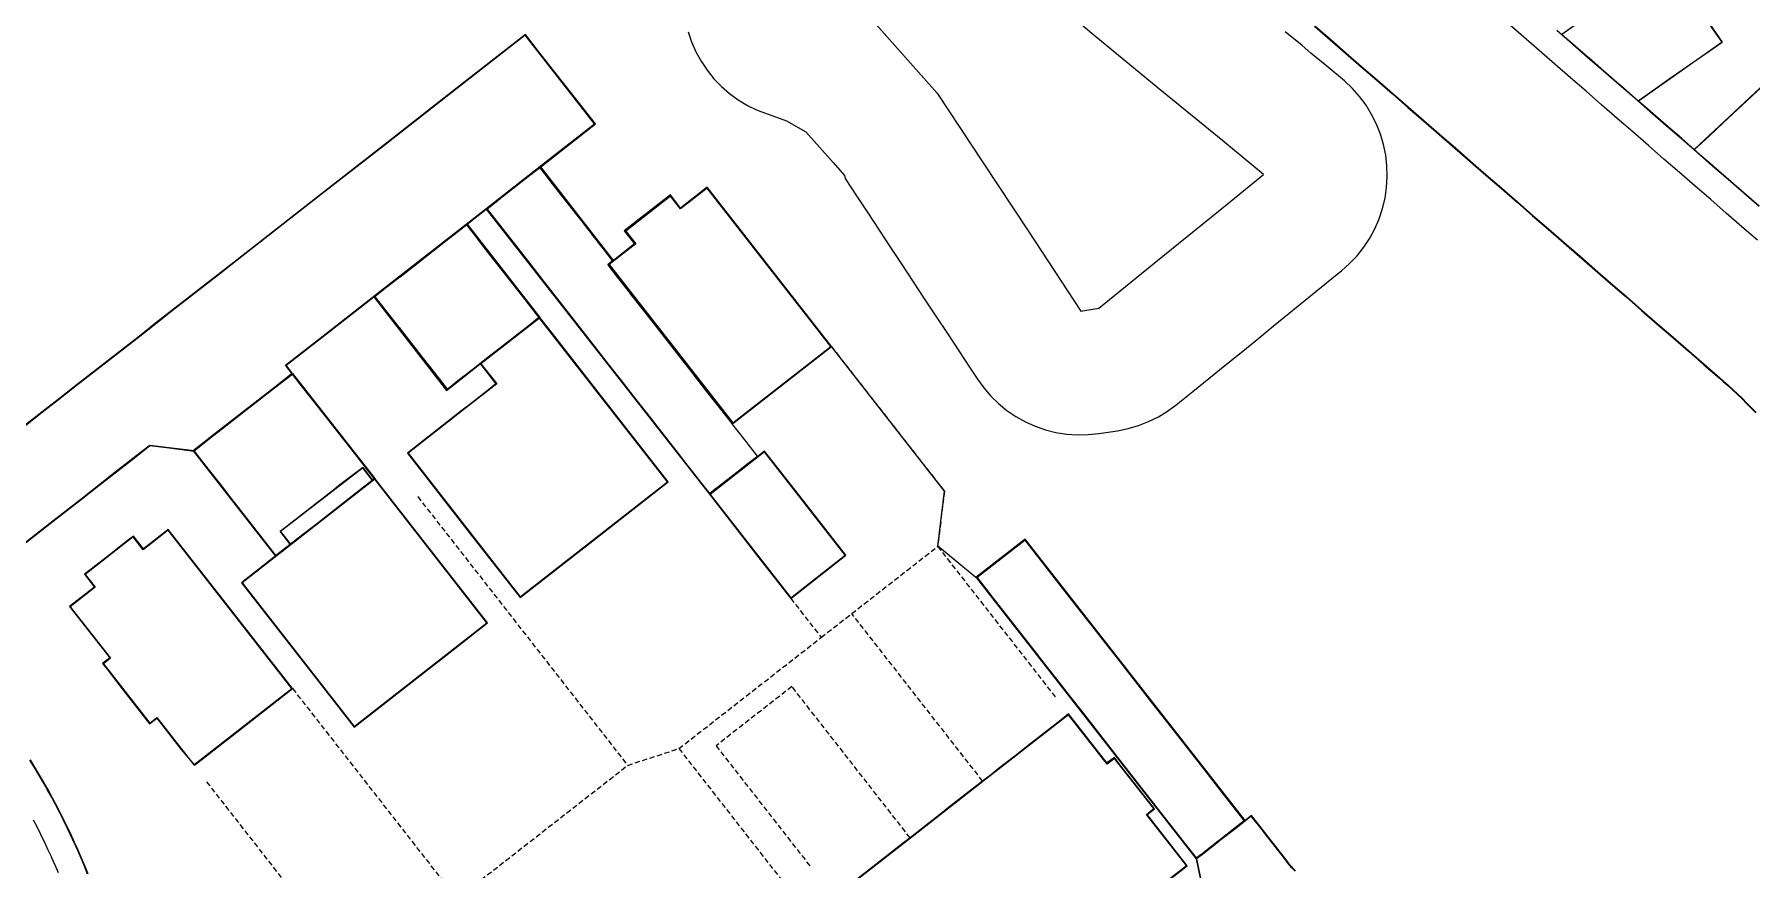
# Model space of a CAD drawing. Header units: metres. Extents: x 337936 to 338461, y 373266 to 374024.
# Drawn here: x 338023.1 to 338106.2, y 373785.3 to 373825.8 of the extents above; entities that cross this region are included whole.
import ezdxf

# ---------------------------------------------------------------- set-up
doc = ezdxf.new("R2010")
doc.units = ezdxf.units.M
doc.linetypes.add('DASHED2', pattern=[0.375, 0.25, -0.125])
for name, color, linetype in [('3D_LINES', 4, 'Continuous'), ('PLOTS EXTERNAL LEVEL', 3, 'Continuous'), ('PLOTS FFL', 1, 'Continuous')]:
    doc.layers.add(name, color=color, linetype=linetype)
doc.layers.add('GARAGES FFL', color=150, linetype='Continuous', lineweight=0)

msp = doc.modelspace()

# ---------------------------------------------------------------- linework, layer by layer
at = {"layer": '3D_LINES', "linetype": 'Continuous'}
for points in [[(338097.049, 373825.814, 33.684), (338102.099, 373829.37, 33.797), (338104.82, 373825.439, 33.797), (338100.771, 373822.578, 33.73)], [(338020.327, 373799.409, 34.247), (338023.81, 373802.13, 34.089), (338024.598, 373802.746, 34.053), (338025.386, 373803.361, 34.018), (338026.174, 373803.977, 33.984), (338026.962, 373804.593, 33.953), (338027.75, 373805.208, 33.923), (338028.538, 373805.824, 33.895), (338028.652, 373805.913, 33.891), (338029.719, 373805.782, 33.89), (338030.676, 373805.664, 33.889), (338030.758, 373805.654, 33.889), (338031.493, 373806.229, 33.867), (338031.534, 373806.261, 33.866), (338032.322, 373806.877, 33.843), (338033.11, 373807.492, 33.823), (338033.898, 373808.108, 33.804), (338034.686, 373808.724, 33.787), (338035.481, 373809.345, 33.771), (338035.537, 373809.388, 33.77), (338035.39, 373809.576, 33.765), (338035.326, 373809.658, 33.761), (338035.229, 373809.782, 33.757), (338036.032, 373810.41, 33.743), (338036.82, 373811.025, 33.731), (338040.76, 373814.104, 33.668), (338044.7, 373817.182, 33.606), (338047.852, 373819.645, 33.557), (338050.197, 373821.476, 33.52), (338050.197, 373821.476, 33.52), (338047.42, 373825.03, 33.407), (338046.841, 373825.771, 33.383), (338043.135, 373822.875, 33.442), (338039.983, 373820.413, 33.492), (338036.831, 373817.95, 33.541), (338032.891, 373814.872, 33.603), (338032.103, 373814.256, 33.617), (338031.315, 373813.64, 33.632), (338030.527, 373813.025, 33.648), (338029.739, 373812.409, 33.667), (338028.951, 373811.793, 33.687), (338028.163, 373811.178, 33.708), (338027.375, 373810.562, 33.732), (338026.587, 373809.946, 33.757), (338025.799, 373809.331, 33.783), (338025.011, 373808.715, 33.812), (338024.223, 373808.099, 33.842), (338023.435, 373807.484, 33.873), (338022.647, 373806.868, 33.906)], [(338084.151, 373785.286, 34.032), (338084.021, 373785.425, 34.035), (338083.981, 373785.468, 34.036), (338083.899, 373785.568, 34.039), (338083.779, 373785.714, 34.042), (338083.695, 373785.817, 34.045), (338083.066, 373786.622, 34.066), (338083.053, 373786.639, 34.067), (338082.435, 373787.43, 34.088), (338082.013, 373787.969, 34.103), (338081.706, 373787.729, 34.099), (338071.06, 373801.358, 33.901), (338068.667, 373799.496, 33.974), (338066.829, 373801.015, 33.6), (338067.149, 373803.679, 33.4), (338061.669, 373810.689, 33.525), (338055.649, 373818.399, 33.525), (338054.366, 373817.397, 33.513), (338053.879, 373818.03, 33.547), (338051.631, 373816.293, 33.514), (338052.129, 373815.662, 33.492), (338051.108, 373814.85, 33.482), (338047.593, 373819.386, 33.561), (338050.236, 373821.472, 33.52), (338047.44, 373825.045, 33.407), (338046.845, 373825.806, 33.383), (338043.12, 373822.895, 33.442), (338039.968, 373820.432, 33.492), (338036.816, 373817.97, 33.541), (338032.876, 373814.892, 33.603), (338032.087, 373814.276, 33.617), (338031.299, 373813.66, 33.632), (338030.511, 373813.044, 33.648), (338029.723, 373812.429, 33.667), (338028.935, 373811.813, 33.687), (338028.147, 373811.197, 33.708), (338027.359, 373810.582, 33.732), (338026.571, 373809.966, 33.757), (338025.783, 373809.35, 33.783), (338024.995, 373808.735, 33.812), (338024.207, 373808.119, 33.842), (338023.419, 373807.503, 33.873), (338022.631, 373806.888, 33.906)], [(338103.466, 373820.236, 33.767), (338107.846, 373824.328, 33.934), (338119.295, 373812.052, 34.003), (338115.339, 373808.363, 33.949)], [(338107.846, 373824.303, 33.934), (338104.862, 373821.52, 33.832), (338104.18, 373820.884, 33.801), (338103.476, 373820.227, 33.768), (338103.613, 373820.108, 33.77), (338104.349, 373819.468, 33.78), (338104.394, 373819.429, 33.781), (338106.602, 373817.51, 33.811)], [(338047.569, 373819.392, 33.561), (338047.868, 373819.625, 33.557), (338050.232, 373821.472, 33.52), (338050.232, 373821.472, 33.52)], [(338047.569, 373819.392, 33.561), (338051.106, 373814.842, 33.482)], [(338044.02, 373816.619, 33.617), (338044.716, 373817.162, 33.606), (338044.938, 373817.336, 33.603)], [(338044.02, 373816.619, 33.617), (338044.02, 373816.619, 33.617)], [(338044.02, 373816.619, 33.617), (338047.538, 373812.101, 33.617)], [(338044.938, 373817.336, 33.603), (338055.757, 373803.53, 33.525)], [(338035.572, 373809.384, 33.77), (338035.409, 373809.592, 33.765), (338035.345, 373809.673, 33.761), (338035.264, 373809.778, 33.757), (338036.047, 373810.39, 33.743), (338036.836, 373811.006, 33.731), (338039.502, 373813.089, 33.689)], [(338039.502, 373813.089, 33.689), (338043.032, 373808.558, 33.838), (338044.658, 373809.852, 33.747)], [(338035.572, 373809.384, 33.77), (338039.55, 373804.291, 33.824)], [(338018.015, 373797.57, 34.249), (338018.692, 373798.099, 34.249), (338018.763, 373798.155, 34.249), (338018.787, 373798.173, 34.248), (338019.566, 373798.782, 34.248), (338020.343, 373799.389, 34.247), (338023.826, 373802.11, 34.089), (338024.614, 373802.726, 34.053), (338025.402, 373803.342, 34.018), (338026.19, 373803.957, 33.984), (338026.978, 373804.573, 33.953), (338027.766, 373805.189, 33.923), (338028.554, 373805.804, 33.895), (338028.659, 373805.887, 33.891), (338029.716, 373805.757, 33.89), (338030.673, 373805.639, 33.889), (338030.75, 373805.63, 33.889)], [(338030.75, 373805.63, 33.889), (338034.746, 373800.537, 33.99)], [(338035.484, 373801.114, 34.03), (338034.984, 373801.737, 34.005), (338038.95, 373804.806, 33.885), (338039.423, 373804.192, 33.845)], [(338081.692, 373787.718, 34.099), (338071.06, 373801.355, 33.901), (338068.688, 373799.496, 33.974), (338079.334, 373785.876, 34.077)], [(338084.133, 373785.268, 34.032), (338084.002, 373785.408, 34.035), (338083.962, 373785.451, 34.036), (338083.88, 373785.552, 34.039), (338083.76, 373785.698, 34.042), (338083.675, 373785.802, 34.045), (338083.046, 373786.607, 34.066), (338083.033, 373786.624, 34.067), (338082.415, 373787.415, 34.088), (338082.009, 373787.934, 34.103), (338081.252, 373787.343, 34.093), (338080.476, 373786.736, 34.085), (338080.412, 373786.686, 34.084), (338079.646, 373786.088, 34.078), (338079.362, 373785.866, 34.077), (338079.55, 373784.933, 34.054)], [(338079.334, 373785.876, 34.077), (338079.526, 373784.928, 34.054), (338079.531, 373784.902, 34.054), (338079.777, 373783.684, 34.025), (338076.548, 373781.161, 34.016), (338072.614, 373778.087, 34.005), (338069.438, 373775.606, 33.997), (338069.419, 373775.591, 33.997), (338067.992, 373774.476, 33.993), (338071.048, 373770.565, 33.87), (338071.686, 373769.748, 33.844), (338072.071, 373770.049, 33.845)]]:
    msp.add_polyline3d(points, dxfattribs=at)
for points in [[(338104.813, 373825.439, 33.797), (338103.451, 373827.384, 33.8), (338102.088, 373829.33, 33.797), (338098.538, 373826.844, 33.723), (338097.057, 373825.807, 33.685), (338097.568, 373825.363, 33.69), (338098.319, 373824.71, 33.698), (338098.351, 373824.682, 33.698), (338099.087, 373824.043, 33.707), (338099.834, 373823.393, 33.718), (338099.87, 373823.362, 33.718), (338100.605, 373822.723, 33.728), (338100.752, 373822.595, 33.73), (338101.466, 373823.095, 33.737), (338101.569, 373823.167, 33.738), (338102.257, 373823.649, 33.744), (338104.813, 373825.439, 33.797)], [(338050.855, 373814.678, 33.481), (338051.071, 373814.847, 33.483), (338050.988, 373814.954, 33.487), (338050.843, 373815.139, 33.493), (338050.564, 373815.497, 33.498), (338050.459, 373815.63, 33.499), (338050.286, 373815.852, 33.503), (338050.114, 373816.073, 33.506), (338050.009, 373816.206, 33.507), (338049.799, 373816.475, 33.511), (338049.556, 373816.787, 33.516), (338049.469, 373816.898, 33.517), (338048.938, 373817.577, 33.531), (338048.568, 373818.051, 33.534), (338048.052, 373818.712, 33.548), (338047.91, 373818.894, 33.552), (338047.554, 373819.349, 33.562), (338047.338, 373819.179, 33.565), (338047.105, 373818.998, 33.569), (338047.063, 373818.965, 33.57), (338045.56, 373817.79, 33.594), (338045.509, 373817.751, 33.595), (338044.993, 373817.348, 33.603), (338045.586, 373816.59, 33.599), (338046.827, 373815.001, 33.59), (338047.773, 373813.789, 33.573), (338049.63, 373811.413, 33.539), (338050.246, 373810.625, 33.528), (338050.862, 373809.837, 33.519), (338051.477, 373809.049, 33.515), (338052.083, 373808.273, 33.514), (338052.699, 373807.485, 33.518), (338052.708, 373807.474, 33.518), (338053.324, 373806.685, 33.527), (338054.243, 373805.509, 33.542), (338054.556, 373805.109, 33.539), (338055.161, 373804.333, 33.533), (338055.204, 373804.279, 33.533), (338055.762, 373803.565, 33.525), (338056.045, 373803.787, 33.525), (338056.158, 373803.874, 33.525), (338057.08, 373804.595, 33.525), (338057.641, 373805.033, 33.524), (338058.027, 373805.335, 33.524), (338058.086, 373805.381, 33.523), (338057.636, 373805.957, 33.508), (338057.486, 373806.149, 33.503), (338057.474, 373806.165, 33.502), (338056.867, 373806.941, 33.525), (338056.856, 373806.956, 33.524), (338056.317, 373807.646, 33.464), (338056.254, 373807.726, 33.504), (338056.243, 373807.741, 33.504), (338055.637, 373808.516, 33.484), (338055.026, 373809.298, 33.464), (338055.016, 373809.311, 33.464), (338055.004, 373809.327, 33.464), (338054.408, 373810.09, 33.441), (338054.297, 373810.232, 33.441), (338053.164, 373811.682, 33.454), (338052.561, 373812.454, 33.454), (338051.942, 373813.245, 33.468), (338051.93, 373813.26, 33.468), (338051.329, 373814.03, 33.475), (338050.848, 373814.646, 33.481), (338050.835, 373814.662, 33.481)], [(338047.503, 373812.106, 33.743), (338046.723, 373813.104, 33.727), (338045.163, 373815.1, 33.679), (338044.547, 373815.888, 33.647), (338044.536, 373815.902, 33.647), (338044.008, 373816.578, 33.619), (338043.95, 373816.532, 33.62), (338043.183, 373815.933, 33.632), (338043.14, 373815.899, 33.633), (338042.379, 373815.305, 33.645), (338041.598, 373814.695, 33.657), (338041.58, 373814.681, 33.657), (338040.779, 373814.055, 33.669), (338040.76, 373814.04, 33.669), (338039.994, 373813.442, 33.681), (338039.556, 373813.1, 33.688), (338040.694, 373811.643, 33.673), (338040.727, 373811.601, 33.674), (338041.33, 373810.829, 33.692), (338041.632, 373810.443, 33.704), (338041.648, 373810.422, 33.705), (338042.855, 373808.877, 33.812), (338042.944, 373808.763, 33.823), (338043.05, 373808.627, 33.838), (338043.384, 373808.888, 33.875), (338043.493, 373808.973, 33.875), (338043.847, 373809.25, 33.875), (338043.875, 373809.271, 33.875), (338044.202, 373809.527, 33.875), (338044.311, 373809.612, 33.875), (338044.643, 373809.871, 33.741), (338044.643, 373809.871, 33.747), (338045.125, 373810.248, 33.749), (338045.167, 373810.281, 33.749), (338045.45, 373810.502, 33.75), (338047.041, 373811.745, 33.75), (338047.503, 373812.106, 33.743)], [(338035.567, 373809.349, 33.771), (338035.511, 373809.305, 33.772), (338034.754, 373808.713, 33.787), (338034.69, 373808.663, 33.788), (338033.945, 373808.081, 33.805), (338033.162, 373807.469, 33.823), (338033.139, 373807.452, 33.824), (338032.338, 373806.826, 33.844), (338032.322, 373806.813, 33.844), (338031.551, 373806.211, 33.866), (338030.8, 373805.624, 33.889), (338031.484, 373804.748, 33.862), (338032.119, 373803.936, 33.837), (338032.407, 373803.567, 33.845), (338032.939, 373802.886, 33.861), (338034.716, 373800.611, 33.989), (338034.748, 373800.571, 33.991), (338035.448, 373801.118, 34.029), (338034.965, 373801.737, 34.005), (338035.229, 373801.943, 34.023), (338035.308, 373802.004, 34.028), (338035.386, 373802.066, 34.03), (338036.187, 373802.691, 34.03), (338036.316, 373802.792, 34.021), (338036.715, 373803.104, 33.888), (338036.836, 373803.199, 33.888), (338037.567, 373803.769, 33.887), (338037.797, 373803.949, 33.887), (338038.953, 373804.835, 33.885), (338038.965, 373804.82, 33.885), (338039.428, 373804.227, 33.894), (338039.515, 373804.296, 33.893), (338038.915, 373805.064, 33.881), (338038.576, 373805.498, 33.874), (338036.565, 373808.071, 33.823), (338035.942, 373808.869, 33.793), (338035.567, 373809.349, 33.771)], [(338071.049, 373801.313, 33.901), (338068.724, 373799.496, 33.974), (338069.493, 373798.512, 33.974), (338071.581, 373795.84, 33.974), (338071.966, 373795.347, 33.975), (338072.576, 373794.566, 33.977), (338073.192, 373793.778, 33.98), (338073.813, 373792.983, 33.985), (338074.423, 373792.202, 33.992), (338075.039, 373791.414, 34.001), (338075.66, 373790.619, 34.011), (338077.502, 373788.262, 34.044), (338078.143, 373787.441, 34.056), (338078.775, 373786.632, 34.067), (338079.338, 373785.911, 34.077), (338079.626, 373786.136, 34.079), (338080.408, 373786.747, 34.085), (338080.453, 373786.782, 34.084), (338081.222, 373787.382, 34.092), (338081.663, 373787.727, 34.098), (338081.066, 373788.491, 34.056), (338080.441, 373789.291, 34.013), (338079.835, 373790.067, 33.97), (338077.986, 373792.434, 33.937), (338077.374, 373793.217, 33.927), (338076.758, 373794.005, 33.918), (338076.143, 373794.793, 33.912), (338075.522, 373795.588, 33.906), (338074.911, 373796.369, 33.903), (338074.296, 373797.157, 33.901), (338073.677, 373797.949, 33.901), (338071.049, 373801.313, 33.901)]]:
    msp.add_polyline3d(points, close=True, dxfattribs=at)
at = {"layer": '3D_LINES'}
for points in [[(338077.503, 373823.21, 32.299), (338074.373, 373825.769, 32.289), (338071.322, 373828.355, 32.279)], [(338063.584, 373826.572, 32.269), (338066.79, 373822.966, 32.281), (338068.992, 373819.627, 32.291), (338071.193, 373816.287, 32.3), (338073.751, 373812.407, 32.312), (338074.622, 373812.541, 32.313), (338077.727, 373815.063, 32.314), (338080.832, 373817.584, 32.315), (338082.596, 373819.016, 32.316), (338080.632, 373820.652, 32.309), (338077.503, 373823.21, 32.299)], [(338054.724, 373825.936, 33.761), (338054.893, 373825.441, 33.761), (338055.104, 373824.962, 33.761), (338055.357, 373824.504, 33.761), (338055.648, 373824.069, 33.761), (338055.976, 373823.661, 33.761), (338056.339, 373823.284, 33.761), (338056.733, 373822.939, 33.761), (338057.156, 373822.63, 33.761), (338057.603, 373822.359, 33.761), (338058.073, 373822.129, 33.761), (338059.501, 373821.621, 33.764), (338060.43, 373821.09, 33.774), (338060.43, 373821.09, 33.774), (338061.094, 373820.343, 33.776), (338061.759, 373819.595, 33.779), (338062.307, 373818.979, 33.781), (338062.331, 373818.829, 33.783), (338062.882, 373817.994, 33.786), (338063.432, 373817.159, 33.788), (338063.982, 373816.324, 33.791), (338064.533, 373815.49, 33.793), (338065.083, 373814.655, 33.796), (338065.633, 373813.82, 33.798), (338066.184, 373812.985, 33.8), (338066.734, 373812.15, 33.803), (338067.285, 373811.315, 33.805), (338067.835, 373810.48, 33.808), (338068.385, 373809.645, 33.81), (338068.741, 373809.105, 33.812), (338069.048, 373808.681, 33.812), (338069.391, 373808.285, 33.812), (338069.767, 373807.921, 33.812), (338070.173, 373807.591, 33.812), (338070.606, 373807.297, 33.812), (338071.064, 373807.043, 33.812), (338071.541, 373806.829, 33.812), (338072.036, 373806.658, 33.812), (338072.544, 373806.53, 33.812), (338073.06, 373806.447, 33.812), (338073.583, 373806.41, 33.812), (338074.106, 373806.418, 33.812), (338074.627, 373806.472, 33.812), (338075.533, 373806.611, 33.813), (338076.047, 373806.713, 33.813), (338076.549, 373806.859, 33.813), (338077.037, 373807.049, 33.813), (338077.507, 373807.28, 33.813), (338077.954, 373807.552, 33.813), (338078.377, 373807.861, 33.813), (338079.181, 373808.514, 33.813), (338079.957, 373809.144, 33.814), (338080.733, 373809.775, 33.814), (338081.51, 373810.405, 33.814), (338082.286, 373811.035, 33.814), (338083.062, 373811.666, 33.815), (338083.838, 373812.296, 33.815), (338084.615, 373812.927, 33.815), (338085.391, 373813.557, 33.815), (338086.167, 373814.187, 33.816), (338086.378, 373814.358, 33.816), (338086.77, 373814.706, 33.816), (338087.129, 373815.086, 33.816), (338087.455, 373815.496, 33.816), (338087.743, 373815.933, 33.816), (338087.992, 373816.393, 33.816), (338088.2, 373816.874, 33.816), (338088.365, 373817.37, 33.816), (338088.487, 373817.879, 33.816), (338088.564, 373818.397, 33.816), (338088.595, 373818.92, 33.816), (338088.58, 373819.443, 33.816), (338088.521, 373819.963, 33.816), (338088.415, 373820.476, 33.816), (338088.266, 373820.977, 33.816), (338088.074, 373821.464, 33.816), (338087.839, 373821.932, 33.816), (338087.565, 373822.378, 33.816), (338087.253, 373822.798, 33.816), (338086.906, 373823.19, 33.816), (338086.526, 373823.55, 33.816), (338085.669, 373824.266, 33.813), (338084.9, 373824.906, 33.811), (338084.473, 373825.262, 33.809), (338083.655, 373825.931, 33.807)], [(338085.069, 373826.208, 33.611), (338085.824, 373825.552, 33.61), (338086.579, 373824.896, 33.609), (338087.333, 373824.24, 33.609), (338088.088, 373823.584, 33.611), (338088.843, 373822.928, 33.613), (338089.597, 373822.272, 33.616), (338090.352, 373821.616, 33.62), (338091.107, 373820.96, 33.626), (338091.862, 373820.304, 33.632), (338092.616, 373819.648, 33.639), (338093.371, 373818.992, 33.648), (338094.126, 373818.335, 33.657), (338094.88, 373817.679, 33.667), (338095.635, 373817.023, 33.678), (338096.39, 373816.367, 33.688), (338097.144, 373815.711, 33.699), (338097.899, 373815.055, 33.709), (338098.654, 373814.399, 33.719), (338099.409, 373813.743, 33.73), (338100.163, 373813.087, 33.74), (338100.918, 373812.431, 33.751), (338101.673, 373811.775, 33.761), (338102.427, 373811.119, 33.772), (338103.182, 373810.463, 33.782), (338103.937, 373809.807, 33.792), (338104.69, 373809.152, 33.803), (338104.856, 373809.007, 33.805), (338105.091, 373808.795, 33.809), (338105.323, 373808.582, 33.813), (338105.553, 373808.365, 33.817), (338105.779, 373808.146, 33.821), (338106.003, 373807.923, 33.825), (338106.223, 373807.698, 33.83), (338106.441, 373807.469, 33.834)], [(338085.086, 373826.227, 33.611), (338085.84, 373825.571, 33.61), (338086.595, 373824.915, 33.609), (338087.35, 373824.259, 33.609), (338088.104, 373823.603, 33.611), (338088.859, 373822.947, 33.613), (338089.614, 373822.291, 33.616), (338090.368, 373821.635, 33.62), (338091.123, 373820.979, 33.626), (338091.878, 373820.323, 33.632), (338092.633, 373819.666, 33.639), (338093.387, 373819.01, 33.648), (338094.142, 373818.354, 33.657), (338094.897, 373817.698, 33.667), (338095.651, 373817.042, 33.678), (338096.406, 373816.386, 33.688), (338097.161, 373815.73, 33.699), (338097.916, 373815.074, 33.709), (338098.67, 373814.418, 33.719), (338099.425, 373813.762, 33.73), (338100.18, 373813.106, 33.74), (338100.934, 373812.45, 33.751), (338101.689, 373811.794, 33.761), (338102.444, 373811.138, 33.772), (338103.199, 373810.482, 33.782), (338103.953, 373809.826, 33.792), (338104.707, 373809.171, 33.803), (338104.872, 373809.025, 33.805), (338105.108, 373808.814, 33.809), (338105.34, 373808.6, 33.813), (338105.57, 373808.383, 33.817), (338105.797, 373808.163, 33.821), (338106.02, 373807.941, 33.825), (338106.241, 373807.715, 33.83), (338106.459, 373807.486, 33.834)], [(338106.527, 373815.835, 33.672), (338105.772, 373816.491, 33.661), (338105.018, 373817.147, 33.651), (338104.263, 373817.803, 33.64), (338103.508, 373818.459, 33.63), (338102.754, 373819.115, 33.619), (338101.999, 373819.771, 33.609), (338101.244, 373820.427, 33.599), (338100.489, 373821.083, 33.588), (338099.735, 373821.74, 33.578), (338098.98, 373822.396, 33.567), (338098.225, 373823.052, 33.557), (338097.471, 373823.708, 33.548), (338096.716, 373824.364, 33.539), (338095.961, 373825.02, 33.532), (338095.207, 373825.676, 33.526), (338094.452, 373826.332, 33.52)], [(338106.617, 373817.463, 33.811), (338105.863, 373818.119, 33.801), (338105.108, 373818.775, 33.79), (338104.353, 373819.431, 33.78), (338103.599, 373820.087, 33.769), (338102.844, 373820.743, 33.759), (338102.089, 373821.4, 33.749), (338101.334, 373822.056, 33.738), (338100.58, 373822.712, 33.728), (338099.825, 373823.368, 33.717), (338099.07, 373824.024, 33.707), (338098.316, 373824.68, 33.698), (338097.561, 373825.336, 33.689), (338096.806, 373825.992, 33.682)], [(338103.466, 373820.236, 33.767), (338102.86, 373820.762, 33.759), (338102.106, 373821.418, 33.749), (338101.351, 373822.074, 33.738), (338100.771, 373822.578, 33.73)], [(338025.636, 373785.133, 34.072), (338025.481, 373785.516, 34.077), (338025.322, 373785.896, 34.081), (338025.158, 373786.275, 34.086), (338025.063, 373786.488, 34.088), (338025.063, 373786.488, 34.088), (338024.989, 373786.652, 34.09), (338024.816, 373787.026, 34.095), (338024.653, 373787.367, 34.099), (338024.653, 373787.367, 34.099), (338024.638, 373787.399, 34.099), (338024.456, 373787.769, 34.104), (338024.27, 373788.138, 34.108), (338024.079, 373788.504, 34.113), (338024.061, 373788.538, 34.113), (338024.061, 373788.538, 34.113), (338023.884, 373788.867, 34.118), (338023.685, 373789.229, 34.122), (338023.595, 373789.388, 34.124), (338023.595, 373789.388, 34.124), (338023.481, 373789.588, 34.127), (338023.273, 373789.944, 34.131), (338023.061, 373790.298, 34.136), (338022.845, 373790.65, 34.14)], [(338025.66, 373785.142, 34.072), (338025.504, 373785.525, 34.077), (338025.345, 373785.906, 34.081), (338025.18, 373786.285, 34.086), (338025.085, 373786.498, 34.088), (338025.012, 373786.662, 34.09), (338024.838, 373787.037, 34.095), (338024.676, 373787.378, 34.099), (338024.661, 373787.41, 34.099), (338024.479, 373787.78, 34.104), (338024.292, 373788.149, 34.108), (338024.101, 373788.515, 34.113), (338024.083, 373788.55, 34.113), (338023.906, 373788.879, 34.118), (338023.707, 373789.241, 34.122), (338023.617, 373789.401, 34.124), (338023.503, 373789.6, 34.127), (338023.295, 373789.957, 34.131), (338023.083, 373790.311, 34.136), (338022.866, 373790.663, 34.14)], [(338024.223, 373785.186, 34.029), (338024.065, 373785.557, 34.033), (338023.904, 373785.925, 34.038), (338023.887, 373785.963, 34.038), (338023.736, 373786.294, 34.033), (338023.565, 373786.658, 34.027), (338023.493, 373786.808, 34.025), (338023.389, 373787.022, 34.028), (338023.209, 373787.383, 34.032), (338023.025, 373787.74, 34.037)]]:
    msp.add_polyline3d(points, dxfattribs=at)
at = {"layer": '3D_LINES', "linetype": 'DASHED2'}
for points in [[(338061.669, 373810.687, 33.525), (338067.145, 373803.678, 33.4)], [(338041.63, 373803.416, 33.8), (338051.8, 373790.399, 33.65)], [(338067.145, 373803.678, 33.4), (338066.817, 373801.004, 33.6)], [(338062.654, 373797.751, 33.6), (338066.817, 373801.004, 33.6)], [(338066.817, 373801.004, 33.6), (338072.542, 373793.676, 33.9), (338072.542, 373793.676, 33.9)], [(338059.699, 373798.485, 33.525), (338061.175, 373796.596, 33.56), (338061.175, 373796.596, 33.56)], [(338061.175, 373796.596, 33.56), (338062.654, 373797.751, 33.6)], [(338068.995, 373789.636, 33.9), (338062.654, 373797.751, 33.6), (338062.654, 373797.751, 33.6)], [(338054.283, 373791.211, 33.6), (338061.175, 373796.596, 33.56)], [(338035.566, 373794.118, 33.975), (338037.422, 373791.743, 33.925)], [(338059.755, 373794.217, 33.6), (338056.081, 373791.346, 33.6)], [(338065.481, 373786.89, 33.9), (338059.755, 373794.217, 33.6), (338059.755, 373794.217, 33.6)], [(338037.422, 373791.743, 33.925), (338043.524, 373783.933, 33.75), (338043.524, 373783.933, 33.75)], [(338051.8, 373790.399, 33.65), (338054.283, 373791.211, 33.6)], [(338054.283, 373791.211, 33.6), (338060.078, 373783.793, 33.85)], [(338056.081, 373791.346, 33.6), (338060.698, 373785.436, 33.9)], [(338043.524, 373783.933, 33.75), (338051.8, 373790.399, 33.65)], [(338031.403, 373789.596, 34.033), (338038.56, 373780.436, 33.76), (338038.56, 373780.436, 33.76)]]:
    msp.add_polyline3d(points, dxfattribs=at)
at = {"layer": 'GARAGES FFL', "linetype": 'Continuous', "elevation": 33.525}
msp.add_lwpolyline([(338058.428, 373805.585), (338055.792, 373803.526), (338059.703, 373798.52), (338062.339, 373800.579)], close=True, dxfattribs=at)
at = {"layer": 'PLOTS EXTERNAL LEVEL', "linetype": 'Continuous'}
for points in [[(338055.649, 373818.392, 33.525), (338054.364, 373817.388, 33.513), (338053.961, 373817.904, 33.541), (338053.879, 373818.008, 33.547), (338053.789, 373817.938, 33.546), (338053.731, 373817.892, 33.545), (338053.001, 373817.322, 33.534), (338052.943, 373817.277, 33.534), (338052.745, 373817.122, 33.531), (338052.687, 373817.077, 33.531), (338051.957, 373816.507, 33.518), (338051.899, 373816.461, 33.518), (338051.671, 373816.283, 33.514), (338051.823, 373816.088, 33.508), (338052.156, 373815.662, 33.492), (338050.87, 373814.658, 33.48), (338056.89, 373806.953, 33.482), (338061.669, 373810.687, 33.525), (338055.649, 373818.392, 33.525)], [(338047.538, 373812.101, 33.675), (338047.025, 373811.701, 33.75), (338045.153, 373810.238, 33.75), (338044.658, 373809.852, 33.747), (338044.675, 373809.83, 33.749), (338044.804, 373809.666, 33.807), (338045.42, 373808.877, 33.873), (338045.054, 373808.591, 33.9), (338044.152, 373807.886, 33.9), (338043.787, 373807.6, 33.882), (338041.127, 373805.522, 33.75), (338044.13, 373801.679, 33.75), (338046.592, 373798.527, 33.75), (338050.489, 373801.571, 33.75), (338053.765, 373804.131, 33.525), (338051.232, 373807.373, 33.586), (338048.153, 373811.313, 33.66), (338047.538, 373812.101, 33.675)], [(338058.433, 373805.62, 33.525), (338058.121, 373805.377, 33.523), (338058.041, 373805.314, 33.525), (338055.757, 373803.53, 33.525), (338058.22, 373800.378, 33.525), (338059.699, 373798.485, 33.525), (338062.374, 373800.575, 33.525), (338059.912, 373803.727, 33.525), (338058.433, 373805.62, 33.525)], [(338039.55, 373804.291, 33.825), (338039.07, 373803.916, 33.9), (338037.178, 373802.438, 33.9), (338036.791, 373802.136, 34.05), (338035.846, 373801.397, 34.05), (338033.087, 373799.241, 33.9), (338036.09, 373795.397, 33.9), (338038.553, 373792.245, 33.9), (338042.105, 373795.02, 33.9), (338042.893, 373795.636, 33.9), (338045.016, 373797.295, 33.75), (338042.013, 373801.139, 33.791), (338039.55, 373804.291, 33.825)], [(338029.546, 373801.824, 33.975), (338029.445, 373801.744, 33.975), (338028.34, 373800.881, 33.993), (338027.855, 373801.501, 33.992), (338027.556, 373801.268, 33.996), (338027.39, 373801.138, 34.003), (338026.768, 373800.652, 34.013), (338026.602, 373800.523, 34.021), (338025.98, 373800.036, 34.031), (338025.814, 373799.907, 34.038), (338025.489, 373799.653, 34.043), (338025.974, 373799.032, 34.031), (338024.767, 373798.09, 34.05), (338026.713, 373795.6, 34.17), (338026.366, 373795.329, 34.187), (338026.582, 373795.052, 34.2), (338027.321, 373794.106, 34.2), (338028.645, 373792.411, 34.141), (338028.992, 373792.682, 34.129), (338030.171, 373791.172, 34.077), (338030.813, 373790.404, 34.05), (338032.645, 373791.836, 34.05), (338035.407, 373793.994, 33.975), (338035.566, 373794.118, 33.975), (338032.625, 373797.884, 33.975), (338029.546, 373801.824, 33.975)]]:
    msp.add_polyline3d(points, close=True, dxfattribs=at)
msp.add_polyline3d([(338078.113, 373784.922, 33.9), (338078.901, 373785.537, 33.9), (338076.961, 373788.02, 33.991), (338077.316, 373788.297, 34.004), (338076.338, 373789.549, 34.05), (338075.599, 373790.494, 34.05), (338075.383, 373790.771, 34.036), (338075.383, 373790.771, 34.036), (338075.005, 373790.523, 34.017), (338073.158, 373792.888, 33.9), (338072.936, 373792.714, 33.963), (338072.631, 373792.476, 34.05), (338071.198, 373791.356, 34.05), (338070.548, 373790.848, 34.008), (338069.752, 373790.226, 33.957), (338069.434, 373789.978, 33.93), (338068.995, 373789.635, 33.9), (338067.845, 373788.737, 33.9), (338067.268, 373788.285, 33.9), (338067.057, 373788.121, 33.9), (338066.249, 373787.489, 33.904), (338065.481, 373786.889, 33.9), (338065.161, 373786.639, 33.907), (338062.556, 373784.604, 33.907)], dxfattribs=at)
at = {"layer": 'PLOTS FFL', "linetype": 'Continuous'}
for points, elevation in [([(338055.645, 373818.357), (338054.36, 373817.353), (338053.875, 373817.973), (338051.706, 373816.279), (338052.191, 373815.658), (338050.905, 373814.654), (338056.894, 373806.988), (338061.634, 373810.691)], 33.675), ([(338047.533, 373812.066), (338044.693, 373809.847), (338045.455, 373808.872), (338043.802, 373807.581), (338041.162, 373805.518), (338046.597, 373798.562), (338053.73, 373804.135)], 33.9), ([(338039.546, 373804.256), (338033.122, 373799.237), (338038.557, 373792.28), (338044.981, 373797.3)], 34.05), ([(338029.542, 373801.789), (338028.335, 373800.846), (338027.851, 373801.466), (338025.524, 373799.649), (338026.009, 373799.028), (338024.802, 373798.085), (338026.748, 373795.595), (338026.401, 373795.324), (338028.65, 373792.446), (338028.996, 373792.717), (338030.791, 373790.42), (338035.531, 373794.123)], 34.2), ([(338075.379, 373790.736), (338075.024, 373790.459), (338073.154, 373792.852), (338069.011, 373789.616), (338065.497, 373786.869), (338061.841, 373784.014), (338067.553, 373776.703), (338071.209, 373779.559), (338074.724, 373782.305), (338078.866, 373785.542), (338076.926, 373788.024), (338077.281, 373788.301)], 34.05)]:
    msp.add_lwpolyline(points, close=True, dxfattribs=dict(at, elevation=elevation))

doc.saveas('drawing.dxf')
